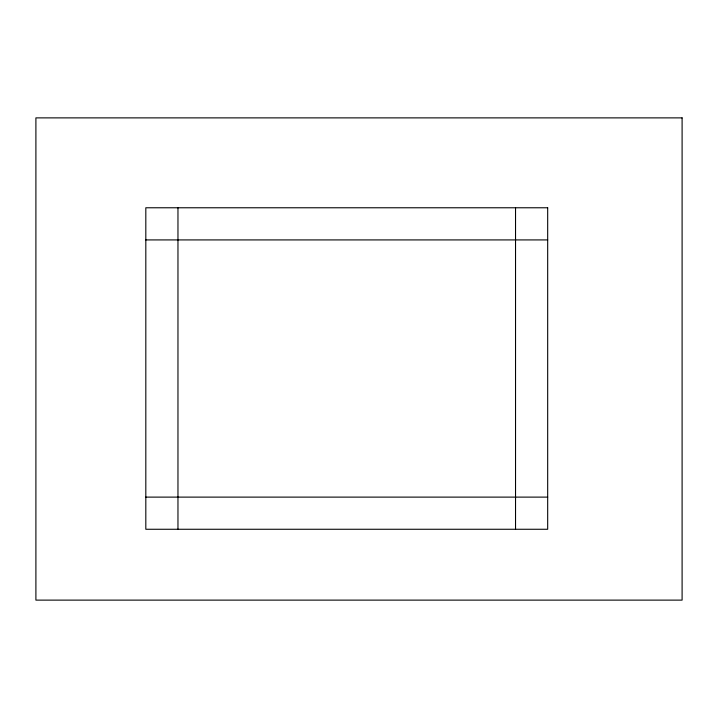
<?xml version="1.0" encoding="UTF-8"?>
<svg xmlns="http://www.w3.org/2000/svg" width="718" height="718" viewBox="0 0 718 718"><rect width="100%" height="100%" fill="white"/><g stroke="black" fill="none" stroke-linecap="round" stroke-linejoin="round"><path stroke-width="1.08" d="M145.817 239.92L547.681 239.92M145.817 497.116L547.681 497.116M515.533 207.771L515.533 529.265M177.965 207.771L177.965 529.265M682.1 117.878L35.9 117.878L35.9 600.122L682.1 600.122L682.1 117.878M547.681 207.771L145.817 207.771L145.817 529.265L547.681 529.265L547.681 207.771"/></g></svg>
